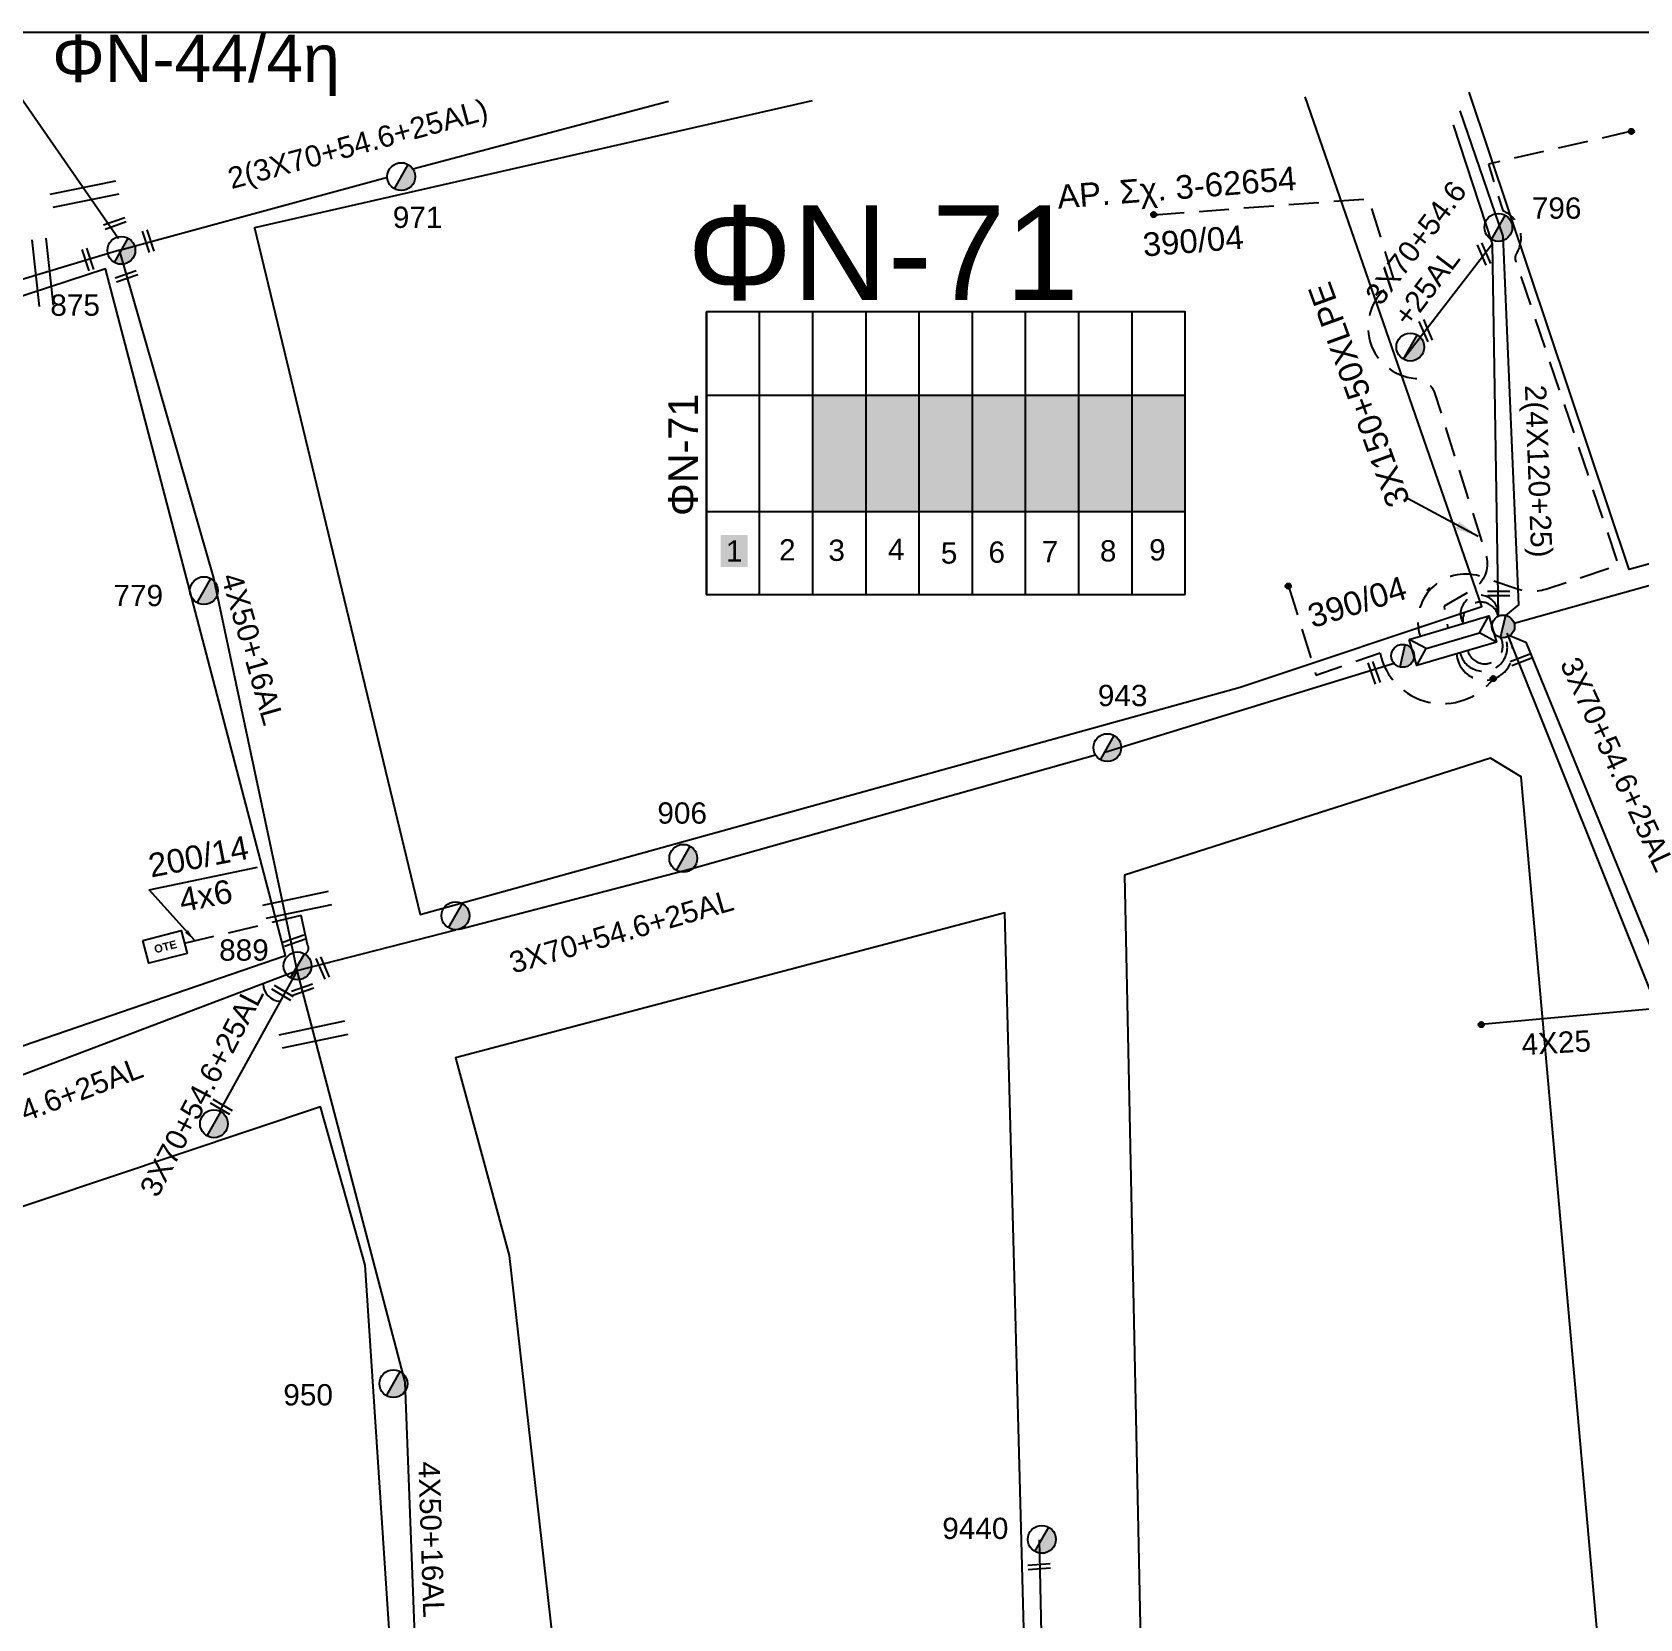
# Model space of a CAD drawing. Header units: millimetres. Extents: x 5010 to 7184, y -101 to 935.
# Drawn here: x 5251.4 to 5387.4, y 779.6 to 913.8 of the extents above; entities that cross this region are included whole.
import ezdxf
from ezdxf.enums import TextEntityAlignment as Align

# ---------------------------------------------------------------- set-up
doc = ezdxf.new("R2010")
doc.units = ezdxf.units.MM
doc.linetypes.add('DASHED', pattern=[19.05, 12.7, -6.35])
for name, color, linetype in [('Pillar OTE', 7, 'Continuous'), ('Ασφαλειοκιβώτια Χ.Τ 9 αναχωρήσεων', 7, 'Continuous'), ('Γέφυρες Εναερίου Δικτύου', 7, 'Continuous'), ('Γυμνά εναέρια ΧΤ και ΦΟΠ (3Φ)   4x50+16AL', 7, 'Continuous'), ('Εναέρια παροχή ΧΤ 4x16', 7, 'SYN_LINE'), ('Εναέρια παροχή ΧΤ 4x25', 7, 'SYN_LINE'), ('Επιγραφές - Σχήματα', 7, 'Continuous'), ('Καλώδια ΧΤ   3x150+50CU', 7, 'DASHED'), ('Καλώδια ΧΤ   3x150AL+50XLPE', 7, 'DASHED'), ('Μηχανική τομή', 7, 'Continuous'), ('Στύλος ΦΜ', 7, 'Continuous'), ('Στύλος ΦΜ @ 1', 7, 'Continuous'), ('Συνδέσεις', 7, 'Continuous'), ('Συνεστραμμένα ΧΤ   3x70+54.6+25AL', 7, 'SYN_LINE'), ('Συνεστραμμένα ΧΤ   4x120+25AL', 7, 'SYN_LINE'), ('Τομή', 7, 'Continuous'), ('Υποσταθμός εναέριος 2 στύλων', 7, 'Continuous'), ('Υποσταθμός πόλεως', 7, 'Continuous'), ('Υπόβαθρο ΔΕΗ', 7, 'Continuous')]:
    doc.layers.add(name, color=color, linetype=linetype)
doc.styles.get("Standard").update_dxf_attribs({"font": 'arial.ttf'})
doc.linetypes.add('SYN_LINE', pattern='A,0.5,-0.0001,["/\\/\\/\\/",Standard,S=0.1,R=0,X=0,Y=-0.05],-0.25', length=0.7501)
doc.dimstyles.new('ISO-25', dxfattribs={"dimtxt": 2.5, "dimasz": 2.5, "dimexe": 1.25, "dimexo": 0.625, "dimtad": 1, "dimtxsty": 'Standard', "dimcen": 2.5, "dimaunit": 2, "dimazin": 0, "dimtfac": 1, "dimtmove": 0, "dimatfit": 3, "dimfxl": 1, "dimarcsym": 0})

# ---------------------------------------------------------------- blocks, each defined once
blk = doc.blocks.new('ΑΣΦΑΛΕΙΟΚΙΒΩΤΙΟ ΥΠΟΣΤΑΘΜΟΥ 9 ΑΝΑΧΩΡΗΣΕΩΝ')
at = {"layer": 'Ασφαλειοκιβώτια Χ.Τ 9 αναχωρήσεων', "ltscale": 40}
for p, q in [((-23.8, 40.36), (24.02, 40.36)), ((-9.72, 40.36), (-9.72, -40.64)), ((9.94, 40.36), (9.94, -40.64)), ((-23.8, 31.36), (24.02, 31.36)), ((-23.8, 22.36), (24.02, 22.36)), ((-23.8, 13.36), (24.02, 13.36)), ((-23.8, 4.36), (24.02, 4.36)), ((-23.8, -4.64), (24.02, -4.64)), ((-23.8, -13.64), (24.02, -13.64)), ((-23.8, -22.64), (24.02, -22.64)), ((-23.8, -31.64), (24.02, -31.64))]:
    blk.add_line(p, q, dxfattribs=at)
at = {"layer": 'Ασφαλειοκιβώτια Χ.Τ 9 αναχωρήσεων'}
blk.add_lwpolyline([(-23.8, -40.64), (24.02, -40.64), (24.02, 40.36), (-23.8, 40.36)], close=True, dxfattribs=at)
for s, p in [('1', (-18.22, 37.06)), ('2', (-18.02, 28.07)), ('3', (-18.09, 19.73)), ('4', (-17.94, 9.66)), ('5', (-18.55, 0.71)), ('6', (-18.4, -7.35)), ('7', (-18.34, -16.37)), ('8', (-18.19, -26.2)), ('9', (-18.02, -34.53))]:
    blk.add_text(s, height=3.6, rotation=270, dxfattribs=at).set_placement(p)
at = {"layer": 'Ασφαλειοκιβώτια Χ.Τ 9 αναχωρήσεων', "ltscale": 40}
for tag, height, p in [('ΟΝΟΜΑ', 5, (-0.16, 44.31)), ('ΚΕΙΜΕΝΟ 1', 2, (17.06, 35.59)), ('ΚΕΙΜΕΝΟ 2', 2, (17.06, 26.88)), ('ΚΕΙΜΕΝΟ 3', 2, (17.06, 17.69)), ('ΚΕΙΜΕΝΟ 4', 2, (17.06, 8.71)), ('ΚΕΙΜΕΝΟ 5', 2, (17.06, -0.13)), ('ΚΕΙΜΕΝΟ 6', 2, (17.06, -9.05)), ('ΚΕΙΜΕΝΟ 7', 2, (17.06, -18.13)), ('ΚΕΙΜΕΝΟ 8', 2, (17.06, -26.85)), ('ΚΕΙΜΕΝΟ 9', 2, (17.06, -35.99)), ('ΣΧ', 2, (-0.1, -42.64))]:
    blk.add_attdef(tag, text='', height=height, dxfattribs=at).set_placement(p, align=Align.MIDDLE_CENTER)
blk = doc.blocks.new('ΥΠΟΣΤΑΘΜΟΣ ΕΝΑΕΡΙΟΣ ΕΠΙ 2 ΣΤΥΛΩΝ')
at = {"layer": 'Υποσταθμός εναέριος 2 στύλων', "linetype": 'Continuous'}
for points in [[(-11.97, -2.11, 0.574793), (-8.45, -0.07, 0.268822), (-9.64, 1.98)], [(9.68, -2.15, 0.574793), (13.19, -0.1, 0.268822), (12.01, 1.95)]]:
    blk.add_hatch(color=256, dxfattribs=at).paths.add_polyline_path(points)
for p, q in [((-11.97, -2.11), (-9.64, 1.98)), ((9.68, -2.15), (12.01, 1.95))]:
    blk.add_line(p, q, dxfattribs=at)
for centre in [(-10.81, -0.07), (10.84, -0.1)]:
    blk.add_circle(centre, 2.36, dxfattribs=at)
at = {"layer": 'Υποσταθμός πόλεως', "linetype": 'Continuous', "ltscale": 40}
blk.add_lwpolyline([(-8.57, 2.82), (8.57, 2.82), (8.57, -2.82), (-8.57, -2.82)], close=True, dxfattribs=at)
for points in [[(-5.75, 0), (-8.57, 2.82)], [(-8.57, -2.82), (-5.75, 0)], [(-5.75, 0), (5.75, 0)], [(5.75, 0), (8.57, 2.82)], [(8.57, -2.82), (5.75, 0)]]:
    blk.add_lwpolyline(points, dxfattribs=at)
at = {"layer": 'Υποσταθμός εναέριος 2 στύλων', "ltscale": 40, "flags": 1}
for tag, p in [('ΜΕΤΑΣΧΗΜΑΤΙΣΜΟΣ', (14.09, 2.51)), ('ΙΣΧΥΣ', (14.07, -0.28)), ('ΑΡΙΘΜΟΣ', (14.19, -3))]:
    blk.add_attdef(tag, p, '', height=1.8, dxfattribs=at)
blk = doc.blocks.new('ΥΠΑΡΧΩΝ ΤΣΙΜΕΝΤΕΝΙΟΣ ΣΤΥΛΟΣ')
at = {"layer": 'Στύλος ΦΜ'}
blk.add_hatch(color=256, dxfattribs=at).paths.add_polyline_path([(-1.29, -2.28, 0.574793), (2.62, 0, 0.268822), (1.3, 2.27)])
blk.add_line((-1.29, -2.28), (1.3, 2.27), dxfattribs=at)
blk.add_circle((0, 0), 2.62, dxfattribs=at)
at = {"layer": 'Στύλος ΦΜ', "flags": 4}
for tag, p in [('ΑΡΙΘΜΟΣ', (-4.68, 8.05)), ('ΤΥΠΟΣ', (-4.91, 3.03))]:
    blk.add_attdef(tag, p, '', height=4, dxfattribs=at)
blk = doc.blocks.new('ΤΟΜΗ')
at = {"layer": 'Τομή', "ltscale": 40}
for p, q in [((-5.68, 0), (5.68, 0)), ((5.68, -2.33), (-5.68, -2.33))]:
    blk.add_line(p, q, dxfattribs=at)
blk = doc.blocks.new('_ΣΥΝΔΕΣΗ')
at = {"layer": 'Συνδέσεις', "linetype": 'SYN_LINE', "ltscale": 40}
blk.add_hatch(color=256, dxfattribs=at).paths.add_polyline_path([(0.5, -0.01, 1), (-0.5, -0.01, 1)])
at = {"layer": 'Συνδέσεις'}
blk.add_circle((0, -0.01), 0.5, dxfattribs=at)
blk = doc.blocks.new('ΜΗΧΑΝΙΚΗ ΤΟΜΗ')
at = {"layer": 'Μηχανική τομή', "ltscale": 40}
for p, q in [((-1.89, 0.78), (1.89, 0.78)), ((1.89, 0), (-1.89, 0))]:
    blk.add_line(p, q, dxfattribs=at)
blk = doc.blocks.new('PILLAR ΟΤΕ')
at = {"layer": 'Pillar OTE', "ltscale": 40}
blk.add_lwpolyline([(-3.31, 2.02), (3.39, 2.02), (3.39, -1.99), (-3.31, -1.99)], close=True, dxfattribs=at)
at = {"layer": 'Pillar OTE', "insert": (-1.81, 0.71), "char_height": 1.3575, "width": 109.961, "attachment_point": 1}
blk.add_mtext('{\\fArial|b1|i0|c161|p34;OTE}', dxfattribs=at)

msp = doc.modelspace()

# ---------------------------------------------------------------- hatches: boundary and pattern name
at = {"layer": 'Ασφαλειοκιβώτια Χ.Τ 9 αναχωρήσεων'}
for color, points in [(151, [(5317.46, 883.13), (5317.46, 873.3), (5321.96, 873.3), (5321.96, 883.13)]), (27, [(5321.96, 883.13), (5321.96, 873.3), (5326.46, 873.3), (5326.46, 883.13)]), (1, [(5326.46, 883.13), (5326.46, 873.3), (5330.96, 873.3), (5330.96, 883.13)]), (85, [(5330.96, 883.13), (5330.96, 873.3), (5335.46, 873.3), (5335.46, 883.13)]), (30, [(5335.46, 883.13), (5335.46, 873.3), (5339.96, 873.3), (5339.96, 883.13)]), (2, [(5339.96, 883.13), (5339.96, 873.3), (5344.46, 873.3), (5344.46, 883.13)]), (62, [(5344.46, 883.13), (5344.46, 873.3), (5348.96, 873.3), (5348.96, 883.13)]), (173, [(5309.66, 868.6), (5311.96, 868.6), (5311.96, 871.31), (5309.66, 871.31)])]:
    msp.add_hatch(color=color, dxfattribs=at).paths.add_polyline_path(points)

# ---------------------------------------------------------------- linework, layer by layer
at = {"layer": 'Γέφυρες Εναερίου Δικτύου', "color": 173, "linetype": 'DASHED', "ltscale": 0.2, "flags": 128}
msp.add_lwpolyline([(5386.7, 905.45), (5374.61, 902.67), (5375.82, 898.74, -0.45805), (5376.97, 895.12, 0.24117), (5376.92, 894.44), (5385.61, 868.74), (5379.64, 866.76, -0.170551), (5376.82, 866.8), (5373.86, 867.82, 0.605962), (5368.82, 862.74)], format="xyb", dxfattribs=at)
at = {"layer": 'Γέφυρες Εναερίου Δικτύου', "color": 2, "linetype": 'DASHED', "ltscale": 0.2, "flags": 128}
for points in [[(5357.7, 866.97), (5360.02, 859.46), (5365.44, 861.33)], [(5376.32, 862.84), (5377.76, 862.23)]]:
    msp.add_lwpolyline(points, dxfattribs=at)
at = {"layer": 'Γέφυρες Εναερίου Δικτύου', "color": 154, "flags": 128}
msp.add_lwpolyline([(5369.64, 866.81, 0.069775), (5369.38, 866.62)], format="xyb", dxfattribs=at)
at = {"layer": 'Γέφυρες Εναερίου Δικτύου', "color": 2, "linetype": 'DASHED', "ltscale": 0.2, "flags": 128}
msp.add_lwpolyline([(5365.44, 861.33, 0.640535), (5375.01, 859.14, 0.277545)], format="xyb", dxfattribs=at)
at = {"layer": 'Γέφυρες Εναερίου Δικτύου', "color": 2, "linetype": 'DASHED', "ltscale": 0.2}
msp.add_arc((5374.29, 861.4), 2.38, 183.6499, 33.1468, dxfattribs=at)
at = {"layer": 'Γυμνά εναέρια ΧΤ και ΦΟΠ (3Φ)   4x50+16AL', "color": 85, "flags": 128}
msp.add_lwpolyline([(5273.85, 834.47), (5266.75, 867.78), (5258.81, 895.4)], dxfattribs=at)
at = {"layer": 'Γυμνά εναέρια ΧΤ και ΦΟΠ (3Φ)   4x50+16AL', "color": 62, "flags": 128}
msp.add_lwpolyline([(5284.69, 754.59), (5282.97, 799.65), (5273.85, 834.47)], dxfattribs=at)
at = {"layer": 'Εναέρια παροχή ΧΤ 4x16', "color": 62, "linetype": 'SYN_LINE', "ltscale": 20, "flags": 128}
msp.add_lwpolyline([(5337.19, 760.04), (5336.64, 786.31)], dxfattribs=at)
at = {"layer": 'Εναέρια παροχή ΧΤ 4x25', "color": 27, "linetype": 'SYN_LINE', "ltscale": 15, "flags": 128}
msp.add_lwpolyline([(5388.88, 831.25), (5373.99, 829.9)], dxfattribs=at)
at = {"layer": 'Επιγραφές - Σχήματα'}
msp.add_lwpolyline([(5045.81, 913.83), (7035.6, 913.83), (7035.6, -89.73), (5045.81, -89.73)], close=True, dxfattribs=at)
at = {"layer": 'Επιγραφές - Σχήματα', "color": 30, "linetype": 'DASHED', "ltscale": 0.2}
msp.add_arc((5373.84, 864.63), 1.59, 352.8281, 210.6192, dxfattribs=at)
at = {"layer": 'Επιγραφές - Σχήματα', "color": 85, "linetype": 'DASHED', "ltscale": 0.2}
msp.add_arc((5373.95, 864.12), 1.51, 11.6292, 191.8181, dxfattribs=at)
at = {"layer": 'Επιγραφές - Σχήματα', "color": 27, "linetype": 'DASHED', "ltscale": 0.2}
msp.add_arc((5374.18, 861.81), 2.03, 193.4415, 23.661, dxfattribs=at)
at = {"layer": 'Επιγραφές - Σχήματα', "color": 1, "linetype": 'DASHED', "ltscale": 0.2}
msp.add_arc((5374.31, 861.92), 1.51, 195.1039, 28.1333, dxfattribs=at)
at = {"layer": 'Επιγραφές - Σχήματα', "linetype": 'Continuous', "ltscale": 0.2}
msp.add_arc((5272.47, 833.38), 1.52, 182.4855, 265.8319, dxfattribs=at)
at = {"layer": 'Καλώδια ΧΤ   3x150+50CU', "color": 151, "linetype": 'DASHED', "ltscale": 0.2}
msp.add_lwpolyline([(5274.46, 835.88, 0.531717), (5274.7, 836.67), (5274.18, 839.11), (5264.39, 836.77)], format="xyb", dxfattribs=at)
at = {"layer": 'Καλώδια ΧΤ   3x150AL+50XLPE', "color": 62, "ltscale": 0.2, "flags": 128}
msp.add_lwpolyline([(5346.33, 898.4), (5364.47, 899.75), (5366.66, 892.71, 0.742418), (5368.44, 884.55, -0.281391), (5370.03, 883.41), (5374.38, 869.66, -0.311123), (5373.52, 866.84), (5370.85, 865.29), (5371.17, 863.43)], format="xyb", dxfattribs=at)
at = {"layer": 'Συνεστραμμένα ΧΤ   3x70+54.6+25AL', "color": 173, "linetype": 'SYN_LINE', "ltscale": 15}
msp.add_line((5247.91, 911.99), (5258.73, 896.38), dxfattribs=at)
at = {"layer": 'Συνεστραμμένα ΧΤ   3x70+54.6+25AL', "color": 85, "linetype": 'SYN_LINE', "ltscale": 20, "flags": 128}
for points in [[(5283.63, 902.27), (5305.24, 908)], [(5258.81, 895.4), (5281.47, 901.56)]]:
    msp.add_lwpolyline(points, dxfattribs=at)
at = {"layer": 'Συνεστραμμένα ΧΤ   3x70+54.6+25AL', "color": 1, "linetype": 'SYN_LINE', "ltscale": 20, "flags": 128}
for points in [[(5258.81, 895.4), (5218.55, 883.27)], [(5376.79, 863.84), (5417.98, 875.37), (5476.26, 889.6)]]:
    msp.add_lwpolyline(points, dxfattribs=at)
at = {"layer": 'Συνεστραμμένα ΧΤ   3x70+54.6+25AL', "color": 85, "linetype": 'SYN_LINE', "ltscale": 15, "flags": 128}
msp.add_lwpolyline([(5374.96, 895.93), (5367.42, 886.18)], dxfattribs=at)
at = {"layer": 'Συνεστραμμένα ΧΤ   3x70+54.6+25AL', "color": 27, "linetype": 'SYN_LINE', "ltscale": 20, "flags": 128}
msp.add_lwpolyline([(5376.16, 863), (5388.88, 831.25), (5391.51, 800.54)], dxfattribs=at)
at = {"layer": 'Συνεστραμμένα ΧΤ   3x70+54.6+25AL', "color": 2, "linetype": 'SYN_LINE', "ltscale": 20, "flags": 128}
msp.add_lwpolyline([(5377.76, 862.23), (5390.12, 832.05), (5392.94, 800.81)], dxfattribs=at)
at = {"layer": 'Συνεστραμμένα ΧΤ   3x70+54.6+25AL', "color": 151, "linetype": 'SYN_LINE', "ltscale": 20, "flags": 128}
for points in [[(5342.17, 852.95), (5366.63, 860.45)], [(5287.56, 837.97), (5307.03, 843.03), (5341.36, 852.72)], [(5235.53, 819.98), (5235.96, 820.11), (5273.85, 834.47)]]:
    msp.add_lwpolyline(points, dxfattribs=at)
at = {"layer": 'Συνεστραμμένα ΧΤ   3x70+54.6+25AL', "color": 151, "linetype": 'SYN_LINE', "ltscale": 15, "flags": 128}
for points in [[(5273.85, 834.47), (5287.25, 837.92)], [(5273.85, 834.47), (5267.25, 822.5)]]:
    msp.add_lwpolyline(points, dxfattribs=at)
at = {"layer": 'Συνεστραμμένα ΧΤ   4x120+25AL', "color": 30, "linetype": 'SYN_LINE', "ltscale": 20, "flags": 128}
msp.add_lwpolyline([(5376.08, 864.51), (5377.18, 865.41), (5375.84, 896.58), (5372.21, 907.19)], dxfattribs=at)
at = {"layer": 'Συνεστραμμένα ΧΤ   4x120+25AL', "color": 85, "linetype": 'SYN_LINE', "ltscale": 20, "flags": 128}
msp.add_lwpolyline([(5375.45, 864.44), (5374.96, 895.93), (5371.64, 905.99)], dxfattribs=at)
at = {"layer": 'Υπόβαθρο ΔΕΗ', "flags": 128}
for points in [[(5499.14, 911.04), (5498.65, 897.65), (5433.4, 881.48), (5386.52, 868.4), (5372.98, 908.76)], [(5317.4, 908.04), (5270.22, 897.29), (5284.24, 839.21), (5353.6, 858.42), (5374.06, 865.27), (5359.1, 908.37)], [(5317.4, 908.04), (5270.24, 897.29), (5284.24, 839.21), (5353.6, 858.42), (5374.06, 865.27), (5359.1, 908.37)], [(5261.33, 841.3), (5270.49, 843.21)]]:
    msp.add_lwpolyline(points, dxfattribs=at)
for points in [[(5181.31, 868.83), (5196.06, 809.37), (5272.84, 835.75), (5257.63, 893.83)], [(5181.31, 868.83), (5196.06, 809.37), (5272.84, 835.75), (5257.63, 893.83)], [(5343.83, 842.52), (5345.51, 761.58), (5385.62, 758.25), (5377.39, 850.86), (5374.77, 852.44)], [(5343.83, 842.52), (5345.51, 761.58), (5385.62, 758.25), (5377.39, 850.86), (5374.77, 852.44)], [(5297.61, 758.73), (5324.64, 763.96), (5335.74, 762.85), (5333.69, 839.35), (5287.24, 827.07), (5291.76, 810.36)], [(5297.61, 758.73), (5324.64, 763.96), (5335.74, 762.85), (5333.69, 839.35), (5287.24, 827.07), (5291.76, 810.36)], [(5198.58, 797.08), (5200.49, 787.04), (5189.7, 730.43), (5239.79, 744.37), (5283.15, 755.7), (5279.6, 809.54), (5275.8, 822.93)], [(5198.58, 797.08), (5200.49, 787.04), (5189.7, 730.43), (5239.79, 744.37), (5283.15, 755.7), (5279.6, 809.54), (5275.8, 822.93)]]:
    msp.add_lwpolyline(points, close=True, dxfattribs=at)

# ---------------------------------------------------------------- block references
at = {"layer": 'Pillar OTE', "xscale": 0.5, "yscale": 0.5, "zscale": 0.5, "rotation": 14.31574027438324}
msp.add_blockref('PILLAR ΟΤΕ', (5262.64, 836.45), dxfattribs=at)
at = {"layer": 'Ασφαλειοκιβώτια Χ.Τ 9 αναχωρήσεων', "xscale": 0.5, "yscale": 0.5, "zscale": 0.5, "rotation": 90}
msp.add_blockref('ΑΣΦΑΛΕΙΟΚΙΒΩΤΙΟ ΥΠΟΣΤΑΘΜΟΥ 9 ΑΝΑΧΩΡΗΣΕΩΝ', (5328.64, 878.16), dxfattribs=at).add_auto_attribs({'ΟΝΟΜΑ': 'ΦΝ-71'})
at = {"layer": 'Μηχανική τομή'}
for p, xscale, yscale, zscale, rotation in [((5258.36, 897.84), 0.5000000000002606, 0.5000000000002606, 0.5000000000002606, 199.3051543735519), ((5261.42, 896.22), 0.5000000000000921, 0.5000000000000921, 0.5000000000000921, 108.0857070219318), ((5256.32, 894.67), 0.5000000000000921, 0.5000000000000921, 0.5000000000000921, 108.0857070219318), ((5374.41, 895.15), 0.499999999999983, 0.499999999999983, 0.499999999999983, 113.481266147367), ((5259.33, 893.37), 0.5000000000002606, 0.5000000000002606, 0.5000000000002606, 199.3051543735519), ((5369.48, 888.66), 0.499999999999983, 0.499999999999983, 0.499999999999983, 113.481266147367), ((5375.46, 866.16), 0.5000000000000538, 0.5000000000000538, 0.5000000000000538, 359.8458804946431), ((5377.46, 860.58), 0.5000000000000152, 0.5000000000000152, 0.5000000000000152, 21.40764796784573), ((5364.75, 859.59), 0.4999999999999756, 0.4999999999999756, 0.4999999999999756, 289.6970141536191), ((5273.52, 837.17), 0.4999999999998732, 0.4999999999998732, 0.4999999999998732, 199.0803975100211), ((5276.18, 834.77), 0.499999999999983, 0.499999999999983, 0.499999999999983, 113.481266147367), ((5272.7, 832.74), 0.500000000000053, 0.500000000000053, 0.500000000000053, 149.4956198505489), ((5274.24, 833.04), 0.4999999999998732, 0.4999999999998732, 0.4999999999998732, 199.0803975100211), ((5267.52, 823.1), 0.500000000000053, 0.500000000000053, 0.500000000000053, 149.4956198505489), ((5336.59, 784.23), 0.500000000000013, 0.500000000000013, 0.500000000000013, 184.3831072457181)]:
    msp.add_blockref('ΜΗΧΑΝΙΚΗ ΤΟΜΗ', p, dxfattribs=dict(at, xscale=xscale, yscale=yscale, zscale=zscale, rotation=rotation))
at = {"layer": 'Στύλος ΦΜ @ 1', "ltscale": 40}
ref = msp.add_blockref('ΥΠΑΡΧΩΝ ΤΣΙΜΕΝΤΕΝΙΟΣ ΣΤΥΛΟΣ', (5282.64, 901.62), dxfattribs=dict(at, xscale=0.4499999999998181, yscale=0.4499999999998181, zscale=0.4499999999998181))
ref.add_attrib('ΤΥΠΟΣ', '971', (5281.93, 897.28), dxfattribs={"layer": 'Στύλος ΦΜ', "height": 1.8, "flags": 4})
ref = msp.add_blockref('ΥΠΑΡΧΩΝ ΤΣΙΜΕΝΤΕΝΙΟΣ ΣΤΥΛΟΣ', (5375.45, 897.32), dxfattribs=dict(at, xscale=0.4499999999998181, yscale=0.4499999999998181, zscale=0.4499999999998181))
ref.add_attrib('ΤΥΠΟΣ', '796', (5378.28, 898.06), dxfattribs={"layer": 'Στύλος ΦΜ', "height": 1.8, "flags": 4})
ref = msp.add_blockref('ΥΠΑΡΧΩΝ ΤΣΙΜΕΝΤΕΝΙΟΣ ΣΤΥΛΟΣ', (5375.45, 897.32), dxfattribs=dict(at, xscale=0.4499999999998181, yscale=0.4499999999998181, zscale=0.4499999999998181))
ref.add_attrib('ΤΥΠΟΣ', '796', (5378.28, 898.06), dxfattribs={"layer": 'Στύλος ΦΜ', "height": 1.8, "flags": 4})
ref = msp.add_blockref('ΥΠΑΡΧΩΝ ΤΣΙΜΕΝΤΕΝΙΟΣ ΣΤΥΛΟΣ', (5258.97, 895.38), dxfattribs=dict(at, xscale=0.4499999999998181, yscale=0.4499999999998181, zscale=0.4499999999998181))
ref.add_attrib('ΤΥΠΟΣ', '875', (5252.96, 889.85), dxfattribs={"layer": 'Στύλος ΦΜ', "height": 1.8, "flags": 4})
ref = msp.add_blockref('ΥΠΑΡΧΩΝ ΤΣΙΜΕΝΤΕΝΙΟΣ ΣΤΥΛΟΣ', (5258.97, 895.38), dxfattribs=dict(at, xscale=0.4499999999998181, yscale=0.4499999999998181, zscale=0.4499999999998181))
ref.add_attrib('ΤΥΠΟΣ', '875', (5252.96, 889.85), dxfattribs={"layer": 'Στύλος ΦΜ', "height": 1.8, "flags": 4})
at = {"layer": 'Στύλος ΦΜ @ 1', "ltscale": 40, "xscale": 0.4499999999998181, "yscale": 0.4499999999998181, "zscale": 0.4499999999998181}
for p in [(5368, 887.2), (5368, 887.2), (5287.23, 839.1), (5266.8, 821.5), (5266.8, 821.5)]:
    msp.add_blockref('ΥΠΑΡΧΩΝ ΤΣΙΜΕΝΤΕΝΙΟΣ ΣΤΥΛΟΣ', p, dxfattribs=at)
at = {"layer": 'Στύλος ΦΜ @ 1', "ltscale": 40}
ref = msp.add_blockref('ΥΠΑΡΧΩΝ ΤΣΙΜΕΝΤΕΝΙΟΣ ΣΤΥΛΟΣ', (5265.95, 866.6), dxfattribs=dict(at, xscale=0.4499999999998181, yscale=0.4499999999998181, zscale=0.4499999999998181))
ref.add_attrib('ΤΥΠΟΣ', '779', (5258.3, 865.29), dxfattribs={"layer": 'Στύλος ΦΜ', "height": 1.8, "flags": 4})
ref = msp.add_blockref('ΥΠΑΡΧΩΝ ΤΣΙΜΕΝΤΕΝΙΟΣ ΣΤΥΛΟΣ', (5342.37, 853.32), dxfattribs=dict(at, xscale=0.4499999999998181, yscale=0.4499999999998181, zscale=0.4499999999998181))
ref.add_attrib('ΤΥΠΟΣ', '943', (5341.57, 856.83), dxfattribs={"layer": 'Στύλος ΦΜ', "height": 1.8, "flags": 4})
ref = msp.add_blockref('ΥΠΑΡΧΩΝ ΤΣΙΜΕΝΤΕΝΙΟΣ ΣΤΥΛΟΣ', (5306.5, 843.96), dxfattribs=dict(at, xscale=0.4499999999998181, yscale=0.4499999999998181, zscale=0.4499999999998181))
ref.add_attrib('ΤΥΠΟΣ', '906', (5304.31, 846.89), dxfattribs={"layer": 'Στύλος ΦΜ', "height": 1.8, "flags": 4})
ref = msp.add_blockref('ΥΠΑΡΧΩΝ ΤΣΙΜΕΝΤΕΝΙΟΣ ΣΤΥΛΟΣ', (5273.87, 834.86), dxfattribs=dict(at, xscale=0.4499999999998181, yscale=0.4499999999998181, zscale=0.4499999999998181))
ref.add_attrib('ΤΥΠΟΣ', '889', (5267.24, 835.3), dxfattribs={"layer": 'Στύλος ΦΜ', "height": 1.8, "flags": 4})
ref = msp.add_blockref('ΥΠΑΡΧΩΝ ΤΣΙΜΕΝΤΕΝΙΟΣ ΣΤΥΛΟΣ', (5281.98, 799.52), dxfattribs=dict(at, xscale=0.4499999999998181, yscale=0.4499999999998181, zscale=0.4499999999998181))
ref.add_attrib('ΤΥΠΟΣ', '950', (5272.67, 797.68), dxfattribs={"layer": 'Στύλος ΦΜ', "height": 1.8, "flags": 4})
ref = msp.add_blockref('ΥΠΑΡΧΩΝ ΤΣΙΜΕΝΤΕΝΙΟΣ ΣΤΥΛΟΣ', (5336.83, 786.35), dxfattribs=dict(at, xscale=0.4499999999998181, yscale=0.4499999999998181, zscale=0.4499999999998181))
ref.add_attrib('ΤΥΠΟΣ', '9440', (5328.41, 786.38), dxfattribs={"layer": 'Στύλος ΦΜ', "height": 1.8, "flags": 4})
ref = msp.add_blockref('ΥΠΑΡΧΩΝ ΤΣΙΜΕΝΤΕΝΙΟΣ ΣΤΥΛΟΣ', (5336.83, 786.35), dxfattribs=dict(at, xscale=0.4499999999998181, yscale=0.4499999999998181, zscale=0.4499999999998181))
ref.add_attrib('ΤΥΠΟΣ', '9440', (5328.41, 786.38), dxfattribs={"layer": 'Στύλος ΦΜ', "height": 1.8, "flags": 4})
at = {"layer": 'Συνδέσεις', "xscale": 0.4500000000000455, "yscale": 0.4500000000000455, "zscale": 0.4500000000000455}
for p in [(5386.7, 905.45), (5346.3, 898.41), (5357.68, 866.99), (5375.02, 859.16), (5374, 829.9)]:
    msp.add_blockref('_ΣΥΝΔΕΣΗ', p, dxfattribs=at)
at = {"layer": 'Τομή'}
for p, xscale, yscale, zscale, rotation in [((5255.73, 900.71), 0.4999999999999983, 0.4999999999999983, 0.4999999999999983, 11.39305980537005), ((5251.74, 893.45), 0.5000000000000185, 0.5000000000000185, 0.5000000000000185, 96.28784143491679), ((5251.74, 893.45), 0.5000000000000185, 0.5000000000000185, 0.5000000000000185, 96.28784143491679), ((5273.72, 840.58), 0.5000000000000521, 0.5000000000000521, 0.5000000000000521, 11.93431639976835), ((5275.1, 829.62), 0.5000000000000521, 0.5000000000000521, 0.5000000000000521, 11.93431639976835), ((5275.1, 829.62), 0.5000000000000521, 0.5000000000000521, 0.5000000000000521, 11.93431639976835)]:
    msp.add_blockref('ΤΟΜΗ', p, dxfattribs=dict(at, xscale=xscale, yscale=yscale, zscale=zscale, rotation=rotation))
at = {"layer": 'Υποσταθμός εναέριος 2 στύλων', "lineweight": 30, "xscale": 0.4091685499327408, "yscale": 0.4091685499327408, "zscale": 0.4091685499327408, "rotation": 16.38325191703817}
msp.add_blockref('ΥΠΟΣΤΑΘΜΟΣ ΕΝΑΕΡΙΟΣ ΕΠΙ 2 ΣΤΥΛΩΝ', (5371.59, 862.36), dxfattribs=at)

# ---------------------------------------------------------------- texts
at = {"layer": 'Γυμνά εναέρια ΧΤ και ΦΟΠ (3Φ)   4x50+16AL'}
for rotation, p in [(285.9598, (5270.08, 861.67)), (271.8494, (5285.2, 786.33))]:
    msp.add_text('4X50+16AL', height=1.8, rotation=rotation, dxfattribs=at).set_placement(p, align=Align.MIDDLE)
at = {"layer": 'Εναέρια παροχή ΧΤ 4x25', "ltscale": 20}
msp.add_text('4X25', height=1.8, rotation=3.2305, dxfattribs=at).set_placement((5380.34, 828.37), align=Align.MIDDLE)
at = {"layer": 'Επιγραφές - Σχήματα', "linetype": 'DASHED', "ltscale": 0.2, "attachment_point": 1}
for s, insert, char_height, width in [('ΦΝ-44/4η', (5253.11, 913.63), 4, 17.2922), ('ΦΝ-71', (5306.81, 899.19), 8, 24.9768)]:
    msp.add_mtext(s, dxfattribs=dict(at, insert=insert, char_height=char_height, width=width))
at = {"layer": 'Επιγραφές - Σχήματα', "linetype": 'DASHED', "ltscale": 0.2, "char_height": 2, "attachment_point": 1}
for s, insert, width, rotation in [('ΑΡ. Σχ. 3-62654', (5338.05, 900.9), 32.9095, 4.5104), ('390/04', (5345.29, 896.85), 17.7581, 4.5104), ('390/04', (5359.12, 865.32), 17.7581, 17.4424), ('200/14', (5261.1, 844.29), 17.7581, 10.9069), ('4x6', (5263.7, 841.36), 17.7581, 10.9069)]:
    msp.add_mtext(s, dxfattribs=dict(at, insert=insert, width=width, rotation=rotation))
at = {"layer": 'Καλώδια ΧΤ   3x150AL+50XLPE', "linetype": 'DASHED', "ltscale": 0.2, "insert": (5366.13, 873.44), "char_height": 2, "width": 17.7581, "attachment_point": 1, "rotation": 110.0074}
msp.add_mtext('3Χ150+50XLPE', dxfattribs=at)
at = {"layer": 'Συνεστραμμένα ΧΤ   3x70+54.6+25AL', "ltscale": 20}
for s, rotation, p in [('2(3X70+54.6+25AL)', 15.22, (5279.03, 904.18)), ('3X70+54.6+25AL', 294.6975, (5385.53, 851.91)), ('3X70+54.6+25AL', 16.0701, (5301.26, 837.77)), ('3X70+54.6+25AL', 62.4437, (5265.76, 824.26)), ('3X70+54.6+25AL', 20.8363, (5251.51, 822.87))]:
    msp.add_text(s, height=1.8, rotation=rotation, dxfattribs=at).set_placement(p, align=Align.MIDDLE)
at = {"layer": 'Συνεστραμμένα ΧΤ   3x70+54.6+25AL', "linetype": 'Continuous', "ltscale": 0.2, "insert": (5364.06, 891.7), "char_height": 1.8, "width": 9.6964, "attachment_point": 1, "rotation": 52.9137}
msp.add_mtext('3Χ70+54.6\\P+25AL', dxfattribs=at)
at = {"layer": 'Συνεστραμμένα ΧΤ   4x120+25AL', "linetype": 'Continuous', "ltscale": 0.2, "insert": (5379.49, 884.04), "char_height": 1.8, "width": 10.6054, "attachment_point": 1, "rotation": 272.1065}
msp.add_mtext('2(4Χ120+25)', dxfattribs=at)

# ---------------------------------------------------------------- leaders
at = {"layer": 'Επιγραφές - Σχήματα', "ltscale": 40}
for points, override in [([(5373.75, 871.19), (5367.83, 874.36)], {"dimasz": 2, "dimtad": 0}), ([(5265.15, 837.02), (5261.33, 841.3)], {"dimasz": 1, "dimtad": 0})]:
    msp.add_leader(points, dimstyle='ISO-25', override=override, dxfattribs=at)

doc.saveas('drawing.dxf')
